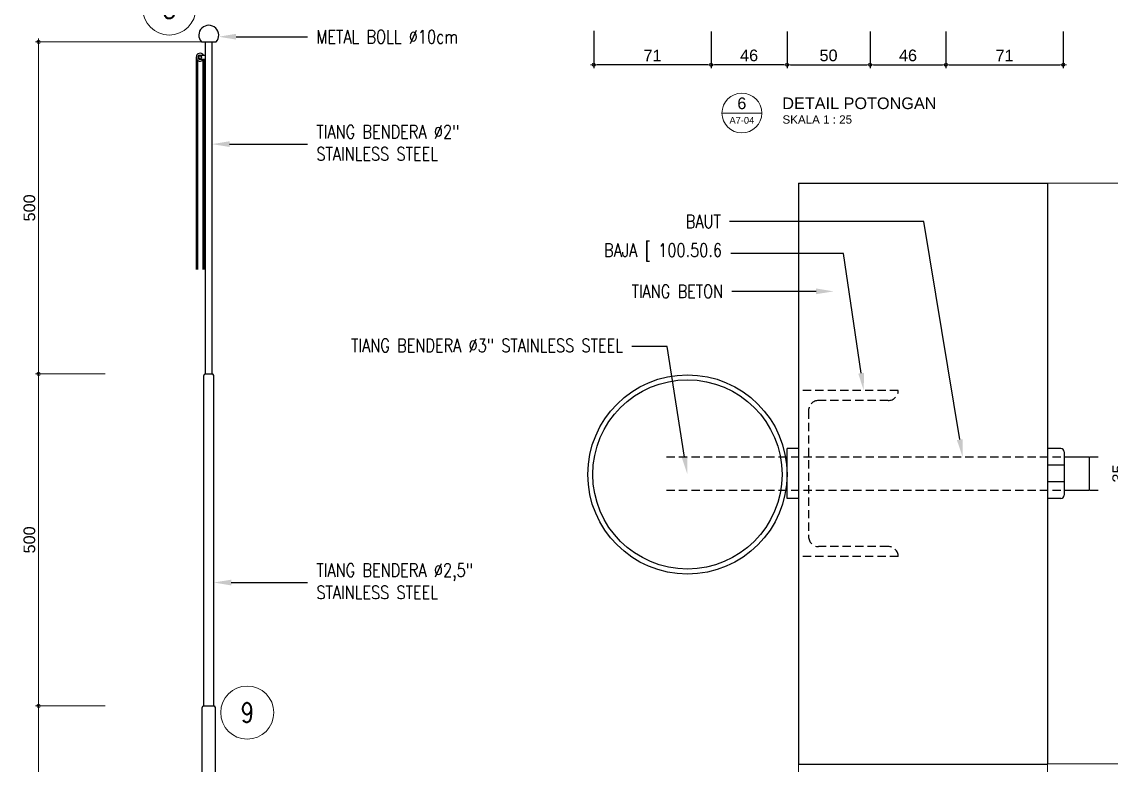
# Model space of a CAD drawing. Header units: millimetres. Extents: x -11 to 1625, y -267 to 180.
# Drawn here: x 860.28 to 893.1, y -27.36 to -4.97 of the extents above; entities that cross this region are included whole.
import ezdxf
from ezdxf import colors
from ezdxf.entities.mleader import LeaderData, LeaderLine
from ezdxf.enums import TextEntityAlignment as Align
from ezdxf.math import Vec2, Vec3

# ---------------------------------------------------------------- set-up
doc = ezdxf.new("R2010")
doc.units = ezdxf.units.MM
doc.linetypes.add('HIDDEN', pattern=[0.375, 0.25, -0.125])
doc.layers.add('BESI', color=10, linetype='Continuous')
for name, color, linetype, lineweight in [('not', 7, 'Continuous', 20), ('TEXT KETERANGAN', 7, 'Continuous', 9), ('u', 6, 'Continuous', 20)]:
    doc.layers.add(name, color=color, linetype=linetype, lineweight=lineweight)
doc.styles.add('ATTR', font='romans.shx', dxfattribs={"width": 0.8, "height": 1.735066})
doc.styles.add('S', font='SIMPLEX', dxfattribs={"width": 1.1})
doc.styles.get("Standard").update_dxf_attribs({"font": 'ARIALUNI.TTF'})
doc.dimstyles.new('SK 50', dxfattribs={"dimtxt": 0.25, "dimasz": 0.1, "dimexe": 0, "dimexo": 0, "dimgap": 0.1, "dimtad": 1, "dimdec": 0, "dimlfac": 50, "dimzin": 12, "dimdsep": 46, "dimtxsty": 'Standard', "dimblk": 'BULAT', "dimcen": 0.1, "dimclrd": 256, "dimclre": 256, "dimclrt": 256, "dimadec": 0, "dimazin": 3, "dimtfac": 1, "dimtdec": 0, "dimtofl": 0, "dimtmove": 0, "dimatfit": 3, "dimldrblk": 'BULAT', "dimfxl": 0, "dimtolj": 1, "dimtzin": 0, "dimlwd": -1, "dimlwe": -1, "dimarcsym": 0})
doc.dimstyles.new('SK-25', dxfattribs={"dimtxt": 0.25, "dimasz": 0.1, "dimexe": 0.1, "dimexo": 0, "dimgap": 0.1, "dimtad": 1, "dimdec": 0, "dimlfac": 25, "dimzin": 12, "dimdsep": 46, "dimtxsty": 'Standard', "dimblk": 'BULAT', "dimcen": 0.1, "dimclrd": 256, "dimadec": 0, "dimazin": 3, "dimtfac": 1, "dimtdec": 0, "dimtofl": 0, "dimtmove": 0, "dimatfit": 3, "dimldrblk": 'BULAT', "dimfxl": 0, "dimtolj": 1, "dimtzin": 0, "dimarcsym": 0})

# ---------------------------------------------------------------- blocks, each defined once
blk = doc.blocks.new('BULAT')
for p, q in [((-1, 0), (1, 0)), ((0, -1), (0, 1))]:
    blk.add_line(p, q)
blk.add_circle((0, 0), 0.5)
blk = doc.blocks.new('*D509')
at = {"layer": 'Defpoints', "color": 0, "ltscale": 0.15}
for p in [(860.787, -25.577), (862.787, -25.577), (862.787, -35.577)]:
    blk.add_point(p, dxfattribs=at)
at = {"layer": 'u', "ltscale": 0.15}
for p, q in [((862.787, -25.577), (860.787, -25.577)), ((860.787, -35.477), (860.787, -25.677)), ((862.787, -35.577), (860.787, -35.577))]:
    blk.add_line(p, q, dxfattribs=at)
at = {"layer": 'u', "ltscale": 0.15, "xscale": 0.1, "yscale": 0.1, "zscale": 0.1}
for p, rotation in [((860.787, -25.577), 90), ((860.787, -35.577), 270)]:
    blk.add_blockref('BULAT', p, dxfattribs=dict(at, rotation=rotation))
at = {"layer": 'u', "ltscale": 0.15, "insert": (860.509, -30.577), "char_height": 0.35, "attachment_point": 5, "rotation": 90}
blk.add_mtext('\\A1;500', dxfattribs=at)
blk = doc.blocks.new('*D510')
at = {"layer": 'Defpoints', "color": 0, "ltscale": 0.15}
for p in [(860.787, -5.577), (865.911, -5.577), (862.787, -15.577)]:
    blk.add_point(p, dxfattribs=at)
at = {"layer": 'u', "ltscale": 0.15}
for p, q in [((865.911, -5.577), (860.787, -5.577)), ((860.787, -15.477), (860.787, -5.677)), ((862.787, -15.577), (860.787, -15.577))]:
    blk.add_line(p, q, dxfattribs=at)
at = {"layer": 'u', "ltscale": 0.15, "xscale": 0.1, "yscale": 0.1, "zscale": 0.1}
for p, rotation in [((860.787, -5.577), 90), ((860.787, -15.577), 270)]:
    blk.add_blockref('BULAT', p, dxfattribs=dict(at, rotation=rotation))
at = {"layer": 'u', "ltscale": 0.15, "insert": (860.509, -10.577), "char_height": 0.35, "attachment_point": 5, "rotation": 90}
blk.add_mtext('\\A1;500', dxfattribs=at)
blk = doc.blocks.new('*D482')
at = {"layer": 'Defpoints', "color": 0}
for p in [(883.331, -5.265), (885.831, -5.265), (885.831, -6.265)]:
    blk.add_point(p, dxfattribs=at)
at = {"layer": 'u', "color": 0, "lineweight": -2}
for p, q in [((883.331, -5.265), (883.331, -6.365)), ((885.831, -5.265), (885.831, -6.365))]:
    blk.add_line(p, q, dxfattribs=at)
at = {"layer": 'u', "lineweight": -2}
blk.add_line((883.431, -6.265), (885.731, -6.265), dxfattribs=at)
at = {"layer": 'u', "lineweight": -2, "xscale": 0.1, "yscale": 0.1, "zscale": 0.1, "rotation": 180}
blk.add_blockref('BULAT', (883.331, -6.265), dxfattribs=at)
at = {"layer": 'u', "lineweight": -2, "xscale": 0.1, "yscale": 0.1, "zscale": 0.1}
blk.add_blockref('BULAT', (885.831, -6.265), dxfattribs=at)
at = {"layer": 'u', "color": 0, "insert": (884.581, -5.986), "char_height": 0.35, "attachment_point": 5}
blk.add_mtext('\\A1;50', dxfattribs=at)
blk = doc.blocks.new('*D494')
at = {"layer": 'Defpoints', "color": 0}
for p in [(885.831, -5.265), (888.116, -5.265), (888.116, -6.265)]:
    blk.add_point(p, dxfattribs=at)
at = {"layer": 'u', "color": 0, "lineweight": -2}
for p, q in [((885.831, -5.265), (885.831, -6.365)), ((888.116, -5.265), (888.116, -6.365))]:
    blk.add_line(p, q, dxfattribs=at)
at = {"layer": 'u', "lineweight": -2}
blk.add_line((885.931, -6.265), (888.016, -6.265), dxfattribs=at)
at = {"layer": 'u', "lineweight": -2, "xscale": 0.1, "yscale": 0.1, "zscale": 0.1, "rotation": 180}
blk.add_blockref('BULAT', (885.831, -6.265), dxfattribs=at)
at = {"layer": 'u', "lineweight": -2, "xscale": 0.1, "yscale": 0.1, "zscale": 0.1}
blk.add_blockref('BULAT', (888.116, -6.265), dxfattribs=at)
at = {"layer": 'u', "color": 0, "insert": (886.974, -5.986), "char_height": 0.35, "attachment_point": 5}
blk.add_mtext('\\A1;46', dxfattribs=at)
blk = doc.blocks.new('*D495')
at = {"layer": 'Defpoints', "color": 0}
for p in [(888.116, -5.265), (891.652, -5.265), (891.652, -6.265)]:
    blk.add_point(p, dxfattribs=at)
at = {"layer": 'u', "color": 0, "lineweight": -2}
for p, q in [((888.116, -5.265), (888.116, -6.365)), ((891.652, -5.265), (891.652, -6.365))]:
    blk.add_line(p, q, dxfattribs=at)
at = {"layer": 'u', "lineweight": -2}
blk.add_line((888.216, -6.265), (891.552, -6.265), dxfattribs=at)
at = {"layer": 'u', "lineweight": -2, "xscale": 0.1, "yscale": 0.1, "zscale": 0.1, "rotation": 180}
blk.add_blockref('BULAT', (888.116, -6.265), dxfattribs=at)
at = {"layer": 'u', "lineweight": -2, "xscale": 0.1, "yscale": 0.1, "zscale": 0.1}
blk.add_blockref('BULAT', (891.652, -6.265), dxfattribs=at)
at = {"layer": 'u', "color": 0, "insert": (889.884, -5.989), "char_height": 0.35, "attachment_point": 5}
blk.add_mtext('\\A1;71', dxfattribs=at)
blk = doc.blocks.new('*D496')
at = {"layer": 'Defpoints', "color": 0}
for p in [(881.045, -5.265), (883.331, -5.265), (881.045, -6.265)]:
    blk.add_point(p, dxfattribs=at)
at = {"layer": 'u', "color": 0, "lineweight": -2}
for p, q in [((881.045, -5.265), (881.045, -6.365)), ((883.331, -5.265), (883.331, -6.365))]:
    blk.add_line(p, q, dxfattribs=at)
at = {"layer": 'u', "lineweight": -2}
blk.add_line((883.231, -6.265), (881.145, -6.265), dxfattribs=at)
at = {"layer": 'u', "lineweight": -2, "xscale": 0.1, "yscale": 0.1, "zscale": 0.1, "rotation": 180}
blk.add_blockref('BULAT', (881.045, -6.265), dxfattribs=at)
at = {"layer": 'u', "lineweight": -2, "xscale": 0.1, "yscale": 0.1, "zscale": 0.1}
blk.add_blockref('BULAT', (883.331, -6.265), dxfattribs=at)
at = {"layer": 'u', "color": 0, "insert": (882.188, -5.986), "char_height": 0.35, "attachment_point": 5}
blk.add_mtext('\\A1;46', dxfattribs=at)
blk = doc.blocks.new('*D497')
at = {"layer": 'Defpoints', "color": 0}
for p in [(877.51, -5.239), (881.045, -5.265), (877.51, -6.265)]:
    blk.add_point(p, dxfattribs=at)
at = {"layer": 'u', "color": 0, "lineweight": -2}
for p, q in [((877.51, -5.239), (877.51, -6.365)), ((881.045, -5.265), (881.045, -6.365))]:
    blk.add_line(p, q, dxfattribs=at)
at = {"layer": 'u', "lineweight": -2}
blk.add_line((880.945, -6.265), (877.61, -6.265), dxfattribs=at)
at = {"layer": 'u', "lineweight": -2, "xscale": 0.1, "yscale": 0.1, "zscale": 0.1, "rotation": 180}
blk.add_blockref('BULAT', (877.51, -6.265), dxfattribs=at)
at = {"layer": 'u', "lineweight": -2, "xscale": 0.1, "yscale": 0.1, "zscale": 0.1}
blk.add_blockref('BULAT', (881.045, -6.265), dxfattribs=at)
at = {"layer": 'u', "color": 0, "insert": (879.278, -5.989), "char_height": 0.35, "attachment_point": 5}
blk.add_mtext('\\A1;71', dxfattribs=at)
blk = doc.blocks.new('*D498')
at = {"layer": 'Defpoints', "color": 0, "ltscale": 0.15}
for p in [(883.68, -27.327), (891.18, -27.327), (883.68, -28.327)]:
    blk.add_point(p, dxfattribs=at)
at = {"layer": 'u', "ltscale": 0.15}
for p, q in [((883.68, -27.327), (883.68, -28.327)), ((891.18, -27.327), (891.18, -28.327)), ((891.08, -28.327), (883.78, -28.327))]:
    blk.add_line(p, q, dxfattribs=at)
at = {"layer": 'u', "ltscale": 0.15, "xscale": 0.1, "yscale": 0.1, "zscale": 0.1, "rotation": 180}
blk.add_blockref('BULAT', (883.68, -28.327), dxfattribs=at)
at = {"layer": 'u', "ltscale": 0.15, "xscale": 0.1, "yscale": 0.1, "zscale": 0.1}
blk.add_blockref('BULAT', (891.18, -28.327), dxfattribs=at)
at = {"layer": 'u', "ltscale": 0.15, "insert": (887.43, -28.049), "char_height": 0.35, "attachment_point": 5}
blk.add_mtext('\\A1;15', dxfattribs=at)
blk = doc.blocks.new('*D499')
at = {"layer": 'Defpoints', "color": 0, "ltscale": 0.15}
for p in [(891.18, -9.827), (891.18, -27.327), (893.586, -27.327)]:
    blk.add_point(p, dxfattribs=at)
at = {"layer": 'u', "ltscale": 0.15}
for p, q in [((891.18, -9.827), (893.586, -9.827)), ((893.586, -9.927), (893.586, -27.227)), ((891.18, -27.327), (893.586, -27.327))]:
    blk.add_line(p, q, dxfattribs=at)
at = {"layer": 'u', "ltscale": 0.15, "xscale": 0.1, "yscale": 0.1, "zscale": 0.1}
for p, rotation in [((893.586, -9.827), 90), ((893.586, -27.327), 270)]:
    blk.add_blockref('BULAT', p, dxfattribs=dict(at, rotation=rotation))
at = {"layer": 'u', "ltscale": 0.15, "insert": (893.307, -18.577), "char_height": 0.35, "attachment_point": 5, "rotation": 90}
blk.add_mtext('\\A1;35', dxfattribs=at)
blk = doc.blocks.new('NAV')
blk.add_circle((0, -0.4), 0.4)
at = {"style": 'S', "width": 0.75, "flags": 4}
blk.add_attdef('AV', text='', height=0.3, dxfattribs=at).set_placement((0, -0.4), align=Align.MIDDLE)
blk = doc.blocks.new('*D502')
at = {"layer": 'Defpoints', "color": 0, "ltscale": 0.15}
for p in [(862.787, -15.577), (860.787, -25.577), (862.787, -25.577)]:
    blk.add_point(p, dxfattribs=at)
at = {"layer": 'u', "ltscale": 0.15}
for p, q in [((862.787, -15.577), (860.787, -15.577)), ((860.787, -15.677), (860.787, -25.477)), ((862.787, -25.577), (860.787, -25.577))]:
    blk.add_line(p, q, dxfattribs=at)
at = {"layer": 'u', "ltscale": 0.15, "xscale": 0.1, "yscale": 0.1, "zscale": 0.1}
for p, rotation in [((860.787, -15.577), 90), ((860.787, -25.577), 270)]:
    blk.add_blockref('BULAT', p, dxfattribs=dict(at, rotation=rotation))
at = {"layer": 'u', "ltscale": 0.15, "insert": (860.509, -20.577), "char_height": 0.35, "attachment_point": 5, "rotation": 90}
blk.add_mtext('\\A1;500', dxfattribs=at)
blk = doc.blocks.new('Ndtpd')
blk.add_line((0.747, 0), (-0.747, 0))
blk.add_circle((0, 0), 0.747)
at = {"flags": 4}
for tag, height, p in [('NO', 0.5, (0, 0.148)), ('NOLBR', 0.3, (0, -0.398))]:
    blk.add_attdef(tag, text='', height=height, dxfattribs=at).set_placement(p, align=Align.CENTER)
for tag, p, height in [('NDTPD', (1.516, 0.148), 0.5), ('SKALA', (1.523, -0.398), 0.3)]:
    blk.add_attdef(tag, p, '', height=height, dxfattribs=at)

msp = doc.modelspace()

# ---------------------------------------------------------------- linework, layer by layer
at = {"layer": 'BESI'}
for p, q in [((865.6876229, -5.5772076), (866.1348364, -5.5772076)), ((865.5312296, -6.0372076), (865.5312296, -12.4286701)), ((865.5712296, -6.1266503), (865.5712296, -12.4286701)), ((865.6134194, -5.9772076), (865.8112296, -5.9772076)), ((865.6134194, -6.0972076), (865.8112296, -6.0972076)), ((865.7312296, -6.1266503), (865.7312296, -12.4286701)), ((865.7712296, -6.0972076), (865.7712296, -12.4286701)), ((883.6803197, -9.8274833), (883.6803197, -27.3274833)), ((883.6803197, -9.8274833), (891.1803197, -9.8274833)), ((891.1803197, -9.8274833), (891.1803197, -27.3274833)), ((865.7612296, -25.5772076), (865.7612296, -15.6272076)), ((866.0612296, -25.5772076), (866.0612296, -15.6272076)), ((891.6803197, -18.0774833), (892.4303197, -18.0774833)), ((892.4303197, -18.0774833), (892.4303197, -19.0774833)), ((891.6803197, -19.0774833), (892.4303197, -19.0774833)), ((865.7612296, -25.5772076), (866.0612296, -25.5772076)), ((865.7112296, -36.0914933), (865.7112296, -25.6272076)), ((866.1112296, -35.8629219), (866.1112296, -25.6272076)), ((883.6803197, -27.3274833), (891.1803197, -27.3274833))]:
    msp.add_line(p, q, dxfattribs=at)
at = {"layer": 'BESI', "color": 3, "linetype": 'HIDDEN'}
for p, q in [((886.6803197, -16.0774833), (883.6803197, -16.0774833)), ((886.3803197, -16.3774833), (884.2803197, -16.3774833)), ((883.9803197, -16.6774833), (883.9803197, -20.4774833)), ((886.3803197, -20.7774833), (884.2803197, -20.7774833)), ((886.6803197, -21.0774833), (883.6803197, -21.0774833))]:
    msp.add_line(p, q, dxfattribs=at)
at = {"layer": 'BESI', "color": 3}
for p, q in [((883.3303197, -19.3274833), (883.3303197, -17.8274833)), ((883.6803197, -17.8274833), (883.3303197, -17.8274833)), ((891.5803197, -17.8274833), (891.1803197, -17.8274833)), ((891.6803197, -17.9274833), (891.6803197, -19.2274833)), ((891.6803197, -18.3274833), (891.1803197, -18.3274833)), ((891.6803197, -18.8274833), (891.1803197, -18.8274833)), ((883.6803197, -19.3274833), (883.3303197, -19.3274833)), ((891.5803197, -19.3274833), (891.1803197, -19.3274833))]:
    msp.add_line(p, q, dxfattribs=at)
at = {"layer": 'BESI', "linetype": 'HIDDEN'}
for p, q in [((879.7003586, -18.0774833), (892.7003586, -18.0774833)), ((879.7003586, -19.0774833), (892.7003586, -19.0774833))]:
    msp.add_line(p, q, dxfattribs=at)
at = {"layer": 'BESI'}
for points in [[(865.8112296, -15.5772076), (865.8112296, -5.5772076)], [(866.0112296, -15.5772076), (866.0112296, -5.5772076)], [(865.8112296, -15.5772076), (866.0112296, -15.5772076)]]:
    msp.add_lwpolyline(points, dxfattribs=at)
msp.add_circle((865.6512296, -6.0372076), 0.0444779, dxfattribs=at)
at = {"layer": 'BESI', "color": 3}
for radius in [3, 2.85]:
    msp.add_circle((880.3303445, -18.6055432), radius, dxfattribs=at)
at = {"layer": 'BESI'}
for centre, radius, start, end in [((865.9112296, -5.3772076), 0.3, 318.1896851, 221.8103149), ((865.6512296, -6.0372076), 0.12, 30, 330), ((865.6477179, -6.0372076), 0.0691114, 119.75410054, 240.24589946), ((865.8112296, -15.6272076), 0.05, 90, 180), ((866.0112296, -15.6272076), 0.05, 0, 90), ((865.7612296, -25.6272076), 0.05, 90, 180), ((866.0612296, -25.6272076), 0.05, 0, 90)]:
    msp.add_arc(centre, radius, start, end, dxfattribs=at)
at = {"layer": 'BESI', "color": 3, "linetype": 'HIDDEN'}
for centre, start, end in [((886.3803197, -16.0774833), 270, 0), ((884.2803197, -16.6774833), 90, 180), ((884.2803197, -20.4774833), 180, 270), ((886.3803197, -21.0774833), 0, 90)]:
    msp.add_arc(centre, 0.3, start, end, dxfattribs=at)
at = {"layer": 'BESI', "color": 3}
for centre, start, end in [((891.5803197, -17.9274833), 0, 90), ((891.5803197, -19.2274833), 270, 0)]:
    msp.add_arc(centre, 0.1, start, end, dxfattribs=at)

# ---------------------------------------------------------------- block references
at = {"layer": 'not'}
ref = msp.add_blockref('Ndtpd', (881.9699669, -7.7193613), dxfattribs=dict(at, xscale=0.803212851405533, yscale=0.8032128514056467, zscale=0.8032128514056226))
ref.add_attrib('NO', '6', dxfattribs={"layer": '0', "height": 0.35, "flags": 4}).set_placement((881.9696398, -7.6008354), align=Align.CENTER)
ref.add_attrib('NDTPD', 'DETAIL POTONGAN', (883.1876516, -7.6008354), dxfattribs={"layer": '0', "height": 0.35, "flags": 4})
ref.add_attrib('NOLBR', 'A7-04', dxfattribs={"layer": '0', "height": 0.2, "flags": 4}).set_placement((881.9696398, -8.0393312), align=Align.CENTER)
ref.add_attrib('SKALA', 'SKALA 1 : 25', (883.1934516, -8.0393312), dxfattribs={"layer": '0', "height": 0.25, "flags": 4})
at = {"layer": 'TEXT KETERANGAN', "xscale": 2, "yscale": 2, "zscale": 2}
for p, values in [((864.7205727, -3.7700521), {'AV': '8'}), ((867.0723942, -24.9779556), {'AV': '9'})]:
    msp.add_blockref('NAV', p, dxfattribs=at).add_auto_attribs(values)

# ---------------------------------------------------------------- dimensions: what is measured, and where the dimension line sits
at = {"layer": 'u'}
for base, p1, p2, picture, middle in [((877.5098677, -6.2648111), (881.0454016, -5.2650541), (877.5098677, -5.2393495), '*D497', (879.2776347, -5.9889755)), ((881.0454016, -6.2648111), (883.3309355, -5.2648111), (881.0454016, -5.2650541), '*D496', (882.1881686, -5.9859912)), ((885.8309355, -6.2648111), (883.3309355, -5.2648111), (885.8309355, -5.2648111), '*D482', (884.5809355, -5.9859912)), ((888.1164694, -6.2648111), (885.8309355, -5.2648111), (888.1164694, -5.2650541), '*D494', (886.9737025, -5.9859912)), ((891.6520033, -6.2648111), (888.1164694, -5.2650541), (891.6520033, -5.2650541), '*D495', (889.8842364, -5.9889755))]:
    dim = msp.add_linear_dim(base=base, p1=p1, p2=p2, dimstyle='SK-25', override={"dimtxt": 0.35, "dimlfac": 20}, dxfattribs=at)
    dim.commit()
    dim.dimension.update_dxf_attribs({"geometry": picture, "text_midpoint": middle})
at = {"layer": 'u', "ltscale": 0.15}
for base, p1, p2, angle, override, picture, middle in [((860.7873568, -5.5772076), (862.7873568, -15.5772076), (865.9112296, -5.5772076), 90, {"dimtxt": 0.35}, '*D510', (860.5085369, -10.5772076)), ((893.5861505, -27.3274833), (891.1803197, -9.8274833), (891.1803197, -27.3274833), 90, {"dimtxt": 0.35, "dimlfac": 2}, '*D499', (893.3073305, -18.5774833)), ((860.7873568, -25.5772076), (862.7873568, -15.5772076), (862.7873568, -25.5772076), 270, {"dimtxt": 0.35}, '*D502', (860.5085369, -20.5772076)), ((860.7873568, -25.5772076), (862.7873568, -35.5772076), (862.7873568, -25.5772076), 90, {"dimtxt": 0.35}, '*D509', (860.5085369, -30.5772076))]:
    dim = msp.add_linear_dim(base=base, p1=p1, p2=p2, angle=angle, dimstyle='SK 50', override=override, dxfattribs=at)
    dim.commit()
    dim.dimension.update_dxf_attribs({"geometry": picture, "text_midpoint": middle})
dim = msp.add_linear_dim(base=(883.6803197, -28.3274833), p1=(891.1803197, -27.3274833), p2=(883.6803197, -27.3274833), dimstyle='SK 50', override={"dimtxt": 0.35, "dimlfac": 2}, dxfattribs=at)
dim.commit()
dim.dimension.update_dxf_attribs({"geometry": '*D498', "text_midpoint": (887.4303197, -28.0486634)})

# ---------------------------------------------------------------- leaders
at = {"layer": 'TEXT KETERANGAN'}
ml = msp.add_multileader_mtext('Standard', dxfattribs=at)
ml.set_content('{\\C90;CORAL SIKAT FIN. CLEAR COATING}', color=256, style='ATTR')
ml.set_leader_properties()
ml.build(insert=Vec2(0, 0))
ml.multileader.update_dxf_attribs({"text_left_attachment_type": 2, "text_right_attachment_type": 2, "dogleg_length": 2.367, "arrow_head_size": 0.5275085})
ctx = ml.context
ctx.base_point, ctx.char_height, ctx.arrow_head_size, ctx.landing_gap_size, ctx.plane_origin = Vec3(890.5030098, -2.7922993), 0.4, 0.5275085, 0.2637542, Vec3(892.2369245, -4.600568)
ctx.left_attachment, ctx.right_attachment = 2, 2
notes = []
notes.append((ctx, [(0, (1, 1, 0), (887.4170393, -2.7922993), (1, 0), 3.0859705, [(0, [(886.7285873, 0.4851889)], 0, [])])]))
ctx.mtext.insert, ctx.mtext.rotation, ctx.mtext.flow_direction = Vec3(890.7667641, -2.5922993), 6.2831853072, 5
ml = msp.add_multileader_mtext('Standard', dxfattribs=at)
ml.set_content('{\\C90;BAJA [ 100.50.6}', color=256, style='ATTR')
ml.set_leader_properties()
ml.build(insert=Vec2(0, 0))
ml.multileader.update_dxf_attribs({"text_left_attachment_type": 2, "text_right_attachment_type": 2, "dogleg_length": 2.367, "arrow_head_size": 0.5275085})
ctx = ml.context
ctx.base_point, ctx.char_height, ctx.arrow_head_size, ctx.landing_gap_size, ctx.plane_origin = Vec3(890.5030098, -3.6771517), 0.4, 0.5275085, 0.2637542, Vec3(892.2369245, -5.4854204)
ctx.left_attachment, ctx.right_attachment = 2, 2
notes.append((ctx, [(0, (1, 1, 0), (886.6693624, -3.6771517), (1, 0), 3.8336474, [(0, [(885.1795725, -3.6771517)], 0, [])])]))
ctx.mtext.insert, ctx.mtext.rotation, ctx.mtext.flow_direction = Vec3(890.7667641, -3.3723897), 6.2831853072, 5
ml = msp.add_multileader_mtext('Standard', dxfattribs=at)
ml.set_content('{\\C90;METAL BOLL %%C10cm}', color=256, style='ATTR')
ml.set_leader_properties()
ml.build(insert=Vec2(0, 0))
ml.multileader.update_dxf_attribs({"text_left_attachment_type": 2, "text_right_attachment_type": 2, "dogleg_length": 2.367, "arrow_head_size": 0.5275085})
ctx = ml.context
ctx.base_point, ctx.char_height, ctx.arrow_head_size, ctx.landing_gap_size, ctx.plane_origin = Vec3(868.8899334, -5.4203472), 0.4, 0.5275085, 0.2637542, Vec3(873.2654637, -7.228616)
ctx.left_attachment, ctx.right_attachment = 2, 2
notes.append((ctx, [(0, (1, 1, 0), (867.6979016, -5.4203472), (1, 0), 1.1920318, [(0, [(866.2081117, -5.4203472)], 0, [])])]))
ctx.mtext.insert, ctx.mtext.rotation, ctx.mtext.flow_direction = Vec3(869.1536877, -5.2203472), 6.2831853072, 5
ml = msp.add_multileader_mtext('Standard', dxfattribs=at)
ml.set_content('{\\C90;TIANG BENDERA %%C2"\\PSTAINLESS STEEL}', color=256, style='ATTR')
ml.set_leader_properties()
ml.build(insert=Vec2(0, 0))
ml.multileader.update_dxf_attribs({"text_left_attachment_type": 2, "text_right_attachment_type": 2, "dogleg_length": 2.367, "arrow_head_size": 0.5275085})
ctx = ml.context
ctx.base_point, ctx.char_height, ctx.arrow_head_size, ctx.landing_gap_size, ctx.plane_origin = Vec3(868.8899334, -8.6555096), 0.4, 0.5275085, 0.2637542, Vec3(873.2654637, -10.4637783)
ctx.left_attachment, ctx.right_attachment = 2, 2
notes.append((ctx, [(0, (1, 1, 0), (867.6979016, -8.6555096), (1, 0), 1.1920318, [(0, [(866.0112296, -8.6555096)], 0, [])])]))
ctx.mtext.insert, ctx.mtext.rotation, ctx.mtext.flow_direction = Vec3(869.1536877, -8.084081), 6.2831853072, 5
ml = msp.add_multileader_mtext('Standard', dxfattribs=at)
ml.set_content('{\\C90;BAUT}', color=256, style='ATTR')
ml.set_leader_properties()
ml.build(insert=Vec2(0, 0))
ml.multileader.update_dxf_attribs({"text_left_attachment_type": 2, "text_right_attachment_type": 2, "dogleg_length": 2.367, "arrow_head_size": 0.5275085})
ctx = ml.context
ctx.base_point, ctx.char_height, ctx.arrow_head_size, ctx.landing_gap_size, ctx.plane_origin = Vec3(879.9743945, -10.9837563), 0.4, 0.5275085, 0.2637542, Vec3(877.2235156, -12.792025)
ctx.left_attachment, ctx.right_attachment, ctx.text_align_type = 2, 2, 2
notes.append((ctx, [(0, (1, 1, 0), (887.4536427, -10.9837563), (-1, 0), 5.8545968, [(0, [(888.6190548, -18.0774833)], 0, [])])]))
ctx.mtext.insert, ctx.mtext.alignment, ctx.mtext.flow_direction = Vec3(881.3352916, -10.7837563), 3, 5
ml = msp.add_multileader_mtext('Standard', dxfattribs=at)
ml.set_content('{\\C90;BAJA [ 100.50.6}', color=256, style='ATTR')
ml.set_leader_properties()
ml.build(insert=Vec2(0, 0))
ml.multileader.update_dxf_attribs({"text_left_attachment_type": 2, "text_right_attachment_type": 2, "dogleg_length": 2.367, "arrow_head_size": 0.5275085})
ctx = ml.context
ctx.base_point, ctx.char_height, ctx.arrow_head_size, ctx.landing_gap_size, ctx.plane_origin = Vec3(877.1143231, -11.9532842), 0.4, 0.5275085, 0.2637542, Vec3(877.2586823, -13.761553)
ctx.left_attachment, ctx.right_attachment, ctx.text_align_type = 2, 2, 2
notes.append((ctx, [(0, (1, 1, 0), (885.0279983, -11.9532842), (-1, 0), 3.3937857, [(0, [(885.6406483, -16.0774833)], 0, [])])]))
ctx.mtext.insert, ctx.mtext.alignment, ctx.mtext.flow_direction = Vec3(881.3704583, -11.6485223), 3, 5
ml = msp.add_multileader_mtext('Standard', dxfattribs=at)
ml.set_content('{\\C90;TIANG BETON}', color=256, style='ATTR')
ml.set_leader_properties()
ml.build(insert=Vec2(0, 0))
ml.multileader.update_dxf_attribs({"text_left_attachment_type": 2, "text_right_attachment_type": 2, "dogleg_length": 2.367, "arrow_head_size": 0.5275085})
ctx = ml.context
ctx.base_point, ctx.char_height, ctx.arrow_head_size, ctx.landing_gap_size, ctx.plane_origin = Vec3(878.0790136, -13.0902978), 0.4, 0.5275085, 0.2637542, Vec3(877.293849, -14.8985666)
ctx.left_attachment, ctx.right_attachment, ctx.text_align_type = 2, 2, 2
notes.append((ctx, [(0, (1, 1, 0), (882.4290263, -13.0902978), (-1, 0), 0.7596471, [(0, [(884.73284, -13.0902978)], 0, [])])]))
ctx.mtext.insert, ctx.mtext.alignment, ctx.mtext.flow_direction = Vec3(881.405625, -12.8902978), 3, 5
ml = msp.add_multileader_mtext('Standard', dxfattribs=at)
ml.set_content('{\\C90;TIANG BENDERA %%C3" STAINLESS STEEL}', color=256, style='ATTR')
ml.set_leader_properties()
ml.build(insert=Vec2(0, 0))
ml.multileader.update_dxf_attribs({"text_left_attachment_type": 2, "text_right_attachment_type": 2, "dogleg_length": 2.367, "arrow_head_size": 0.5275085})
ctx = ml.context
ctx.base_point, ctx.char_height, ctx.arrow_head_size, ctx.landing_gap_size, ctx.plane_origin = Vec3(868.7982049, -14.7566378), 0.4, 0.5275085, 0.2637542, Vec3(874.2758974, -16.5649065)
ctx.left_attachment, ctx.right_attachment, ctx.text_align_type = 2, 2, 2
notes.append((ctx, [(0, (1, 1, 0), (879.7150178, -14.7566378), (-1, 0), 1.0635901, [(0, [(880.3303445, -18.6055432)], 0, [])])]))
ctx.mtext.insert, ctx.mtext.alignment, ctx.mtext.flow_direction = Vec3(878.3876734, -14.5185425), 3, 5
ml = msp.add_multileader_mtext('Standard', dxfattribs=at)
ml.set_content('{\\C90;TIANG BENDERA %%C2,5"\\PSTAINLESS STEEL}', color=256, style='ATTR')
ml.set_leader_properties()
ml.build(insert=Vec2(0, 0))
ml.multileader.update_dxf_attribs({"text_left_attachment_type": 2, "text_right_attachment_type": 2, "dogleg_length": 2.367, "arrow_head_size": 0.5275085})
ctx = ml.context
ctx.base_point, ctx.char_height, ctx.arrow_head_size, ctx.landing_gap_size, ctx.plane_origin = Vec3(868.8899334, -21.8617197), 0.4, 0.5275085, 0.2637542, Vec3(873.2654637, -23.6699884)
ctx.left_attachment, ctx.right_attachment = 2, 2
notes.append((ctx, [(0, (1, 1, 0), (867.6979016, -21.8617197), (1, 0), 1.1920318, [(0, [(866.0612296, -21.8617197)], 0, [])])]))
ctx.mtext.insert, ctx.mtext.rotation, ctx.mtext.flow_direction = Vec3(869.1536877, -21.2902911), 6.2831853072, 5
for ctx, leaders in notes:
    for number, flags, end, landing, length, lines in leaders:
        leader = LeaderData()
        leader.index, (leader.has_last_leader_line, leader.has_dogleg_vector, leader.attachment_direction) = number, flags
        leader.last_leader_point, leader.dogleg_vector, leader.dogleg_length = Vec3(end), Vec3(landing), length
        for number, points, colour, breaks in lines:
            line = LeaderLine()
            line.index, line.vertices, line.color, line.breaks = number, Vec3.list(points), colors.encode_raw_color(colour), breaks
            leader.lines.append(line)
        ctx.leaders.append(leader)

doc.saveas('drawing.dxf')
